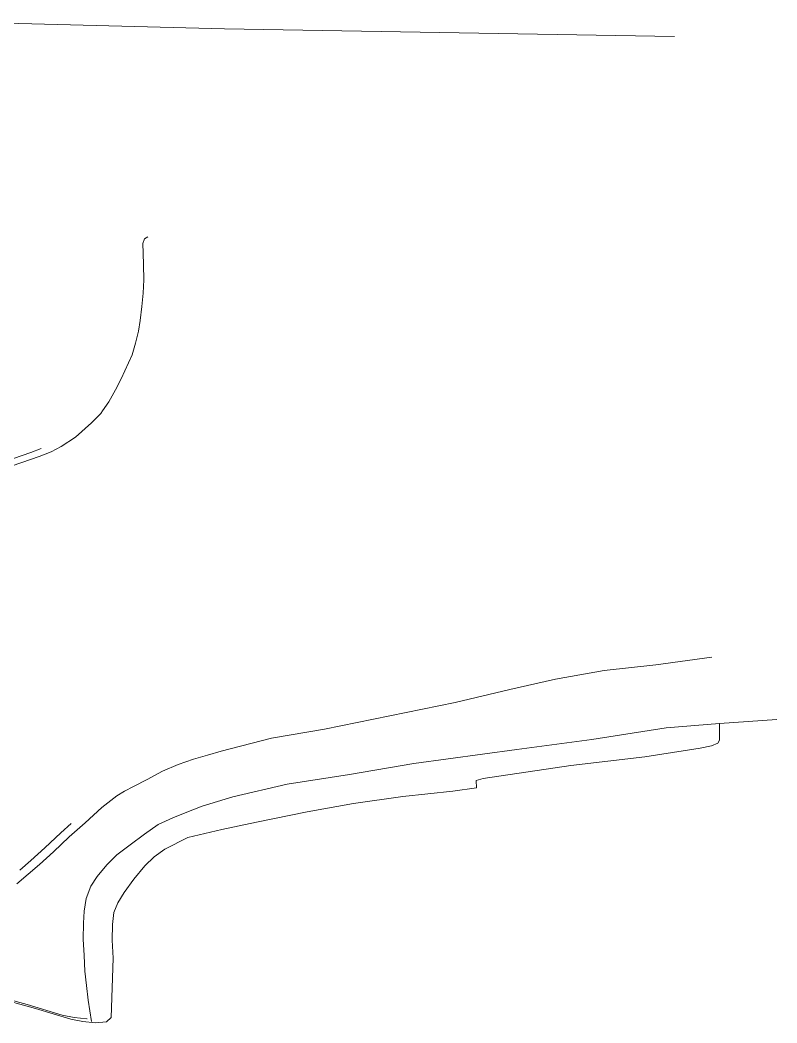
# Model space of a CAD drawing. Header units: metres. Extents: x -703672 to 3951284, y -4124475 to 4104628.
# Drawn here: x 328280.6 to 328332.3, y 4103473.4 to 4103541.9 of the extents above; entities that cross this region are included whole.
import ezdxf

# ---------------------------------------------------------------- set-up
doc = ezdxf.new("R2010")
doc.units = ezdxf.units.M
doc.header["$MEASUREMENT"] = 0
doc.layers.add('C-ROAD-UPVD', color=253, linetype='Continuous', lineweight=0)
doc.layers.add('V-ROAD-ASPH', color=9, linetype='Continuous', lineweight=0)

msp = doc.modelspace()

# ---------------------------------------------------------------- linework, layer by layer
at = {"layer": 'C-ROAD-UPVD', "linetype": 'Continuous', "flags": 128}
for points in [[(328282.07543, 4103512.65015), (328281.36893, 4103512.37703), (328278.92193, 4103511.53603)], [(328280.62393, 4103483.86703), (328281.38893, 4103484.52403), (328282.33293, 4103485.38103), (328283.42493, 4103486.40703), (328284.14003, 4103487.04934)], [(328285.2169, 4103473.69619), (328285.19793, 4103473.69403), (328284.34493, 4103473.78603), (328283.52493, 4103473.96103), (328281.11893, 4103474.67403), (328278.28193, 4103475.44603)]]:
    msp.add_lwpolyline(points, dxfattribs=at)
at = {"layer": 'V-ROAD-ASPH'}
for points in [[(328325.3447, 4103540.79232, 5.36618), (328294.6047, 4103541.32532, 5.36618), (328271.7667, 4103541.92532, 5.36618)], [(328289.3607, 4103527.12132, 5.86618), (328289.1337, 4103526.99232, 5.86618), (328289.0237, 4103526.65632, 5.86618), (328289.0527, 4103526.00132, 5.86618), (328289.0747, 4103525.19832, 5.96618), (328289.0937, 4103524.18332, 5.96618), (328289.0537, 4103523.28032, 5.96618), (328288.9677, 4103522.35032, 5.96618), (328288.8557, 4103521.39232, 5.96618), (328288.7237, 4103520.68432, 5.96618), (328288.5277, 4103519.85132, 5.96618), (328288.2937, 4103519.04832, 5.96618), (328287.5447, 4103517.40932, 5.96618), (328287.1557, 4103516.65632, 5.86618), (328286.7157, 4103515.84932, 5.86618), (328286.2817, 4103515.23532, 5.96618), (328286.1577, 4103515.04632, 5.96618), (328285.8857, 4103514.77532, 5.96618)], [(328285.8857, 4103514.77532, 5.96618), (328285.5307, 4103514.40532, 5.96618), (328284.4337, 4103513.42632, 5.96618), (328283.4497, 4103512.80032, 5.96618), (328282.7737, 4103512.42232, 5.96618), (328281.9537, 4103512.10532, 5.86618), (328279.5067, 4103511.26432, 5.66618)], [(328280.4267, 4103482.91932, 4.56618), (328281.2087, 4103483.59532, 4.56618), (328281.9737, 4103484.25232, 4.56618), (328282.9177, 4103485.10932, 4.56618), (328284.0097, 4103486.13532, 4.56618), (328285.0807, 4103487.09732, 4.56618), (328286.2337, 4103488.12832, 4.56618), (328287.2577, 4103488.92632, 4.56618), (328287.7757, 4103489.24432, 4.56618), (328288.3827, 4103489.57232, 4.56618), (328289.3227, 4103490.06032, 4.56618), (328290.3727, 4103490.61132, 4.56618), (328291.4487, 4103491.07432, 4.56618), (328292.4887, 4103491.43232, 4.56618), (328293.4457, 4103491.72032, 4.56618), (328294.3707, 4103491.99132, 4.46618), (328297.8187, 4103492.86932, 4.26618), (328301.4337, 4103493.49332, 4.26618), (328310.3657, 4103495.31132, 4.16618), (328314.0897, 4103496.19832, 4.16618), (328317.2287, 4103496.89632, 4.16618), (328320.5457, 4103497.49532, 4.06618), (328324.0677, 4103497.87332, 4.06618), (328327.8937, 4103498.39732, 3.96618)], [(328332.3437, 4103494.14832, 3.96618), (328328.4277, 4103493.87232, 3.96618), (328328.4287, 4103492.72732, 3.96618), (328328.3037, 4103492.54232, 3.96618), (328327.8787, 4103492.35732, 3.96618), (328327.0897, 4103492.19432, 3.96618), (328323.3287, 4103491.59632, 4.06618), (328318.2637, 4103491.01732, 4.16618), (328312.2817, 4103490.12932, 4.36618), (328311.7967, 4103489.98932, 4.36618), (328311.8137, 4103489.47232, 4.36618), (328310.2067, 4103489.25932, 4.36618), (328306.7907, 4103488.88632, 4.46618), (328303.4187, 4103488.41332, 4.46618), (328300.2647, 4103487.84032, 4.56618), (328296.7977, 4103487.14632, 4.56618), (328294.4177, 4103486.64332, 4.66618), (328292.1017, 4103486.08532, 4.76618), (328290.5337, 4103485.29332, 4.76618), (328289.8077, 4103484.76632, 4.76618), (328289.1757, 4103484.15032, 4.76618), (328288.4197, 4103483.23732, 4.76618), (328287.7617, 4103482.33532, 4.76618), (328287.3337, 4103481.63232, 4.76618), (328287.0587, 4103480.95532, 4.76618), (328286.9567, 4103480.15232, 4.76618), (328286.9437, 4103479.07832, 4.76618), (328287.0017, 4103477.83632, 4.66618), (328286.8637, 4103473.79032, 4.56618), (328286.5377, 4103473.50832, 4.56618), (328285.7827, 4103473.42232, 4.56618), (328284.9297, 4103473.51432, 4.56618), (328284.1097, 4103473.68932, 4.56618), (328281.7037, 4103474.40232, 4.66618), (328278.8667, 4103475.17432, 4.66618)], [(328328.4277, 4103493.87232, 3.96618), (328324.7827, 4103493.57832, 4.06618), (328319.6907, 4103492.78332, 4.16618), (328314.5827, 4103492.10532, 4.26618), (328307.5377, 4103491.13332, 4.26618), (328303.1367, 4103490.39832, 4.36618), (328298.8967, 4103489.73532, 4.46618), (328295.1777, 4103488.86232, 4.66618), (328293.0877, 4103488.23332, 4.66618), (328292.0467, 4103487.83032, 4.66618), (328291.0757, 4103487.43632, 4.66618), (328290.0677, 4103486.96732, 4.66618), (328289.1547, 4103486.32132, 4.66618), (328288.1757, 4103485.59632, 4.66618), (328287.2657, 4103484.89732, 4.66618), (328286.5787, 4103484.21132, 4.66618), (328285.9117, 4103483.42532, 4.66618), (328285.4747, 4103482.75932, 4.66618), (328285.1657, 4103481.93332, 4.66618), (328285.0317, 4103481.06532, 4.66618), (328284.9817, 4103480.24532, 4.56618), (328284.9537, 4103479.15032, 4.56618), (328285.0157, 4103478.02532, 4.56618), (328285.0647, 4103476.96632, 4.56618), (328285.1757, 4103475.98832, 4.56618), (328285.2997, 4103474.97132, 4.56618), (328285.5157, 4103473.52932, 4.56618)]]:
    msp.add_polyline3d(points, dxfattribs=at)

doc.saveas('drawing.dxf')
